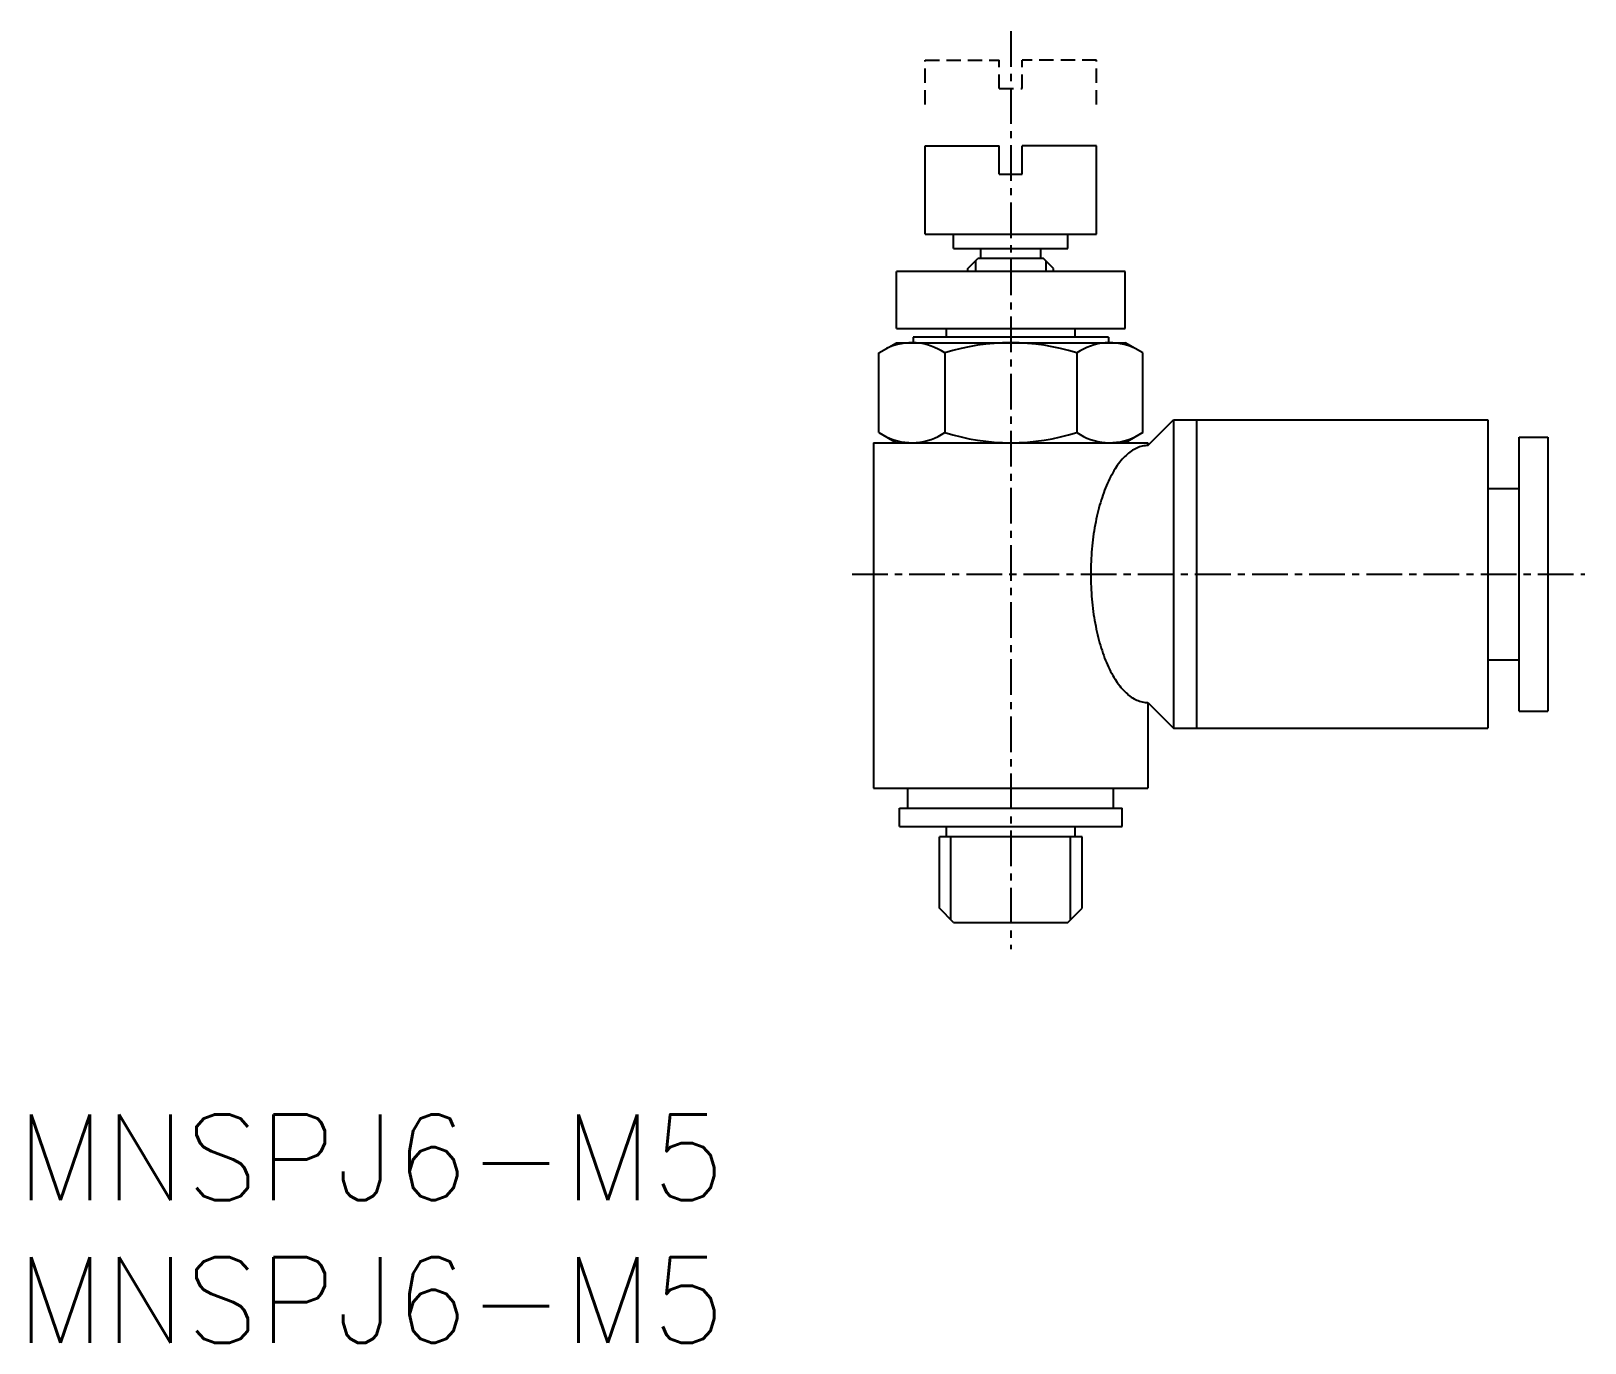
# Model space of a CAD drawing. Extents: x 0.5 to 54.9, y 0 to 45.9.
import ezdxf

# ---------------------------------------------------------------- set-up
doc = ezdxf.new("R2010")
doc.units = 0
doc.linetypes.add('CENTER', pattern=[2, 1.25, -0.25, 0.25, -0.25])
doc.linetypes.add('DASHED', pattern=[0.75, 0.5, -0.25])
doc.layers.get('0').update_dxf_attribs({"linetype": 'CONTINUOUS'})
doc.layers.add('CENTER', color=1, linetype='CENTER')
doc.styles.get("Standard").update_dxf_attribs({"font": 'txt.shx'})

# ---------------------------------------------------------------- blocks, each defined once
blk = doc.blocks.new('*U6')
at = {"color": 7, "linetype": 'CONTINUOUS'}
blk.add_text('MNSPJ6-M5', height=3, dxfattribs=at).set_placement((0, 0))
blk = doc.blocks.new('*U7')
at = {"color": 7, "linetype": 'CONTINUOUS'}
blk.add_text('MNSPJ6-M5', height=3, dxfattribs=at).set_placement((0, 5))

msp = doc.modelspace()

# ---------------------------------------------------------------- linework, layer by layer
at = {"color": 3, "linetype": 'DASHED'}
for p, q in [((31.805, 44.925), (34.405, 44.925)), ((31.805, 43.375), (31.805, 44.925)), ((34.405, 43.925), (34.405, 44.925)), ((37.805, 44.925), (35.205, 44.925)), ((35.205, 43.925), (35.205, 44.925)), ((37.805, 43.375), (37.805, 44.925)), ((34.405, 43.925), (35.205, 43.925))]:
    msp.add_line(p, q, dxfattribs=at)
at = {"color": 7, "linetype": 'CONTINUOUS'}
for p, q in [((31.805, 41.925), (34.405, 41.925)), ((31.805, 38.825), (31.805, 41.925)), ((34.405, 40.925), (34.405, 41.925)), ((37.805, 41.925), (35.205, 41.925)), ((35.205, 40.925), (35.205, 41.925)), ((37.805, 38.825), (37.805, 41.925)), ((34.405, 40.925), (35.205, 40.925)), ((31.805, 38.825), (37.805, 38.825)), ((32.805, 38.325), (32.805, 38.825)), ((36.805, 38.325), (36.805, 38.825)), ((32.805, 38.325), (36.805, 38.325)), ((33.755, 37.975), (33.755, 38.325)), ((35.855, 37.975), (35.855, 38.325)), ((33.305, 37.625), (33.655, 37.975)), ((33.305, 37.525), (33.305, 37.625)), ((33.576, 37.895), (33.576, 37.525)), ((35.955, 37.975), (33.655, 37.975)), ((36.305, 37.625), (35.955, 37.975)), ((36.035, 37.895), (36.035, 37.525)), ((36.305, 37.525), (36.305, 37.625)), ((38.805, 37.525), (30.805, 37.525)), ((30.805, 35.525), (30.805, 37.525)), ((38.805, 35.525), (38.805, 37.525)), ((30.805, 35.525), (38.805, 35.525)), ((32.555, 35.225), (32.555, 35.525)), ((37.055, 35.225), (37.055, 35.525)), ((30.187, 34.668), (30.805, 35.025)), ((30.805, 35.025), (38.805, 35.025)), ((31.39, 35.225), (31.39, 35.025)), ((38.221, 35.225), (31.39, 35.225)), ((38.221, 35.225), (38.221, 35.025)), ((39.424, 34.668), (38.805, 35.025)), ((30.187, 31.883), (30.187, 34.668)), ((32.496, 34.668), (32.496, 31.883)), ((37.115, 34.668), (37.115, 31.883)), ((39.424, 31.883), (39.424, 34.668)), ((39.605, 31.425), (40.505, 32.325)), ((40.505, 32.325), (40.505, 21.525)), ((40.505, 32.325), (51.505, 32.325)), ((41.305, 32.325), (41.305, 21.525)), ((51.505, 32.325), (51.505, 21.525)), ((30.187, 31.883), (30.805, 31.525)), ((39.424, 31.883), (38.805, 31.525)), ((52.605, 31.725), (53.605, 31.725)), ((52.605, 22.125), (52.605, 31.725)), ((53.605, 31.725), (53.605, 22.125)), ((30.005, 31.525), (39.605, 31.525)), ((30.005, 31.525), (30.005, 19.425)), ((30.805, 31.525), (38.805, 31.525)), ((39.605, 31.525), (39.605, 31.425)), ((51.505, 29.925), (52.605, 29.925)), ((51.505, 23.925), (52.605, 23.925)), ((39.605, 22.425), (40.505, 21.525)), ((39.605, 22.425), (39.605, 19.425)), ((52.605, 22.125), (53.605, 22.125)), ((40.505, 21.525), (51.505, 21.525)), ((30.005, 19.425), (39.605, 19.425)), ((31.205, 18.725), (31.205, 19.425)), ((38.405, 18.725), (38.405, 19.425)), ((30.905, 18.085), (30.905, 18.725)), ((30.905, 18.725), (38.705, 18.725)), ((38.705, 18.085), (38.705, 18.725)), ((30.905, 18.085), (38.705, 18.085)), ((32.555, 17.725), (32.555, 18.085)), ((37.055, 17.725), (37.055, 18.085)), ((37.305, 17.725), (32.305, 17.725)), ((32.305, 15.225), (32.305, 17.725)), ((32.711, 14.819), (32.711, 17.725)), ((36.899, 14.819), (36.899, 17.725)), ((37.305, 15.225), (37.305, 17.725)), ((32.805, 14.725), (32.305, 15.225)), ((32.805, 14.725), (36.805, 14.725)), ((36.805, 14.725), (37.305, 15.225))]:
    msp.add_line(p, q, dxfattribs=at)
msp.add_polyline3d([(39.605, 31.425, 0), (39.556, 31.424, 0), (39.507, 31.42, 0), (39.458, 31.413, 0), (39.409, 31.404, 0), (39.361, 31.392, 0), (39.312, 31.377, 0), (39.264, 31.359, 0), (39.215, 31.339, 0), (39.167, 31.316, 0), (39.119, 31.291, 0), (39.072, 31.262, 0), (39.025, 31.232, 0), (38.978, 31.198, 0), (38.932, 31.162, 0), (38.886, 31.124, 0), (38.84, 31.083, 0), (38.795, 31.039, 0), (38.75, 30.993, 0), (38.706, 30.945, 0), (38.663, 30.894, 0), (38.62, 30.841, 0), (38.577, 30.785, 0), (38.535, 30.727, 0), (38.494, 30.667, 0), (38.454, 30.605, 0), (38.414, 30.54, 0), (38.375, 30.473, 0), (38.337, 30.404, 0), (38.299, 30.333, 0), (38.262, 30.26, 0), (38.226, 30.184, 0), (38.191, 30.107, 0), (38.157, 30.028, 0), (38.123, 29.947, 0), (38.091, 29.865, 0), (38.059, 29.78, 0), (38.029, 29.694, 0), (37.999, 29.606, 0), (37.97, 29.517, 0), (37.943, 29.425, 0), (37.916, 29.333, 0), (37.89, 29.239, 0), (37.865, 29.143, 0), (37.842, 29.047, 0), (37.819, 28.949, 0), (37.797, 28.849, 0), (37.777, 28.749, 0), (37.758, 28.648, 0), (37.739, 28.545, 0), (37.722, 28.441, 0), (37.706, 28.337, 0), (37.691, 28.232, 0), (37.678, 28.126, 0), (37.665, 28.019, 0), (37.654, 27.911, 0), (37.644, 27.803, 0), (37.635, 27.695, 0), (37.627, 27.586, 0), (37.62, 27.476, 0), (37.615, 27.366, 0), (37.611, 27.256, 0), (37.608, 27.146, 0), (37.606, 27.036, 0), (37.605, 26.925, 0), (37.606, 26.815, 0), (37.608, 26.705, 0), (37.611, 26.594, 0), (37.615, 26.484, 0), (37.62, 26.375, 0), (37.627, 26.265, 0), (37.635, 26.156, 0), (37.644, 26.047, 0), (37.654, 25.939, 0), (37.665, 25.832, 0), (37.678, 25.725, 0), (37.691, 25.619, 0), (37.706, 25.514, 0), (37.722, 25.409, 0), (37.739, 25.306, 0), (37.758, 25.203, 0), (37.777, 25.102, 0), (37.797, 25.001, 0), (37.819, 24.902, 0), (37.842, 24.804, 0), (37.865, 24.707, 0), (37.89, 24.612, 0), (37.916, 24.518, 0), (37.943, 24.425, 0), (37.97, 24.334, 0), (37.999, 24.245, 0), (38.029, 24.157, 0), (38.059, 24.071, 0), (38.091, 23.986, 0), (38.123, 23.903, 0), (38.157, 23.823, 0), (38.191, 23.743, 0), (38.226, 23.666, 0), (38.262, 23.591, 0), (38.299, 23.518, 0), (38.337, 23.447, 0), (38.375, 23.378, 0), (38.414, 23.311, 0), (38.454, 23.246, 0), (38.494, 23.184, 0), (38.535, 23.124, 0), (38.577, 23.066, 0), (38.62, 23.01, 0), (38.663, 22.957, 0), (38.706, 22.906, 0), (38.75, 22.857, 0), (38.795, 22.811, 0), (38.84, 22.768, 0), (38.886, 22.727, 0), (38.932, 22.688, 0), (38.978, 22.652, 0), (39.025, 22.619, 0), (39.072, 22.588, 0), (39.119, 22.56, 0), (39.167, 22.535, 0), (39.215, 22.512, 0), (39.264, 22.492, 0), (39.312, 22.474, 0), (39.361, 22.459, 0), (39.409, 22.447, 0), (39.458, 22.438, 0), (39.507, 22.431, 0), (39.556, 22.427, 0), (39.605, 22.425, 0)], dxfattribs=at)
for centre, radius, start, end in [((31.341, 32.981), 2.045, 55.6158, 115.6158), ((34.805, 27.383), 7.643, 72.412, 107.588), ((38.27, 32.981), 2.045, 64.3842, 124.3842), ((31.341, 33.57), 2.045, 244.3842, 304.3842), ((34.805, 39.168), 7.643, 252.412, 287.588), ((38.27, 33.57), 2.045, 235.6158, 295.6158)]:
    msp.add_arc(centre, radius, start, end, dxfattribs=at)
at = {"layer": 'CENTER', "color": 1, "linetype": 'CENTER'}
for p, q in [((34.805, 45.941), (34.805, 13.79)), ((29.253, 26.925), (54.902, 26.925))]:
    msp.add_line(p, q, dxfattribs=at)

# ---------------------------------------------------------------- block references
at = {"color": 7, "linetype": 'CONTINUOUS'}
for name in ['*U7', '*U6']:
    msp.add_blockref(name, (0, 0), dxfattribs=at)

doc.saveas('drawing.dxf')
